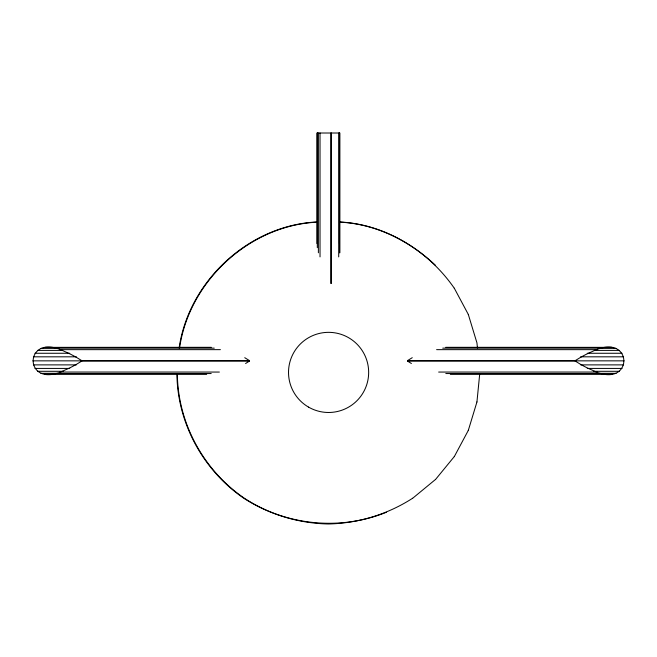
<?xml version="1.0" encoding="UTF-8"?>
<svg xmlns="http://www.w3.org/2000/svg" width="657" height="657" viewBox="0 0 657 657"><rect width="100%" height="100%" fill="white"/><g stroke="black" fill="none" stroke-linecap="round" stroke-linejoin="round"><path stroke-width="0.99" d="M179.131 347.947C188.863 280.933 249.167 225.088 317.06 221.951M179.558 347.972C189.273 281.048 249.504 225.285 317.306 222.165M476.933 401.985L479.659 374.449M249.397 361.136L81.632 361.136L76.976 364.011A1703.921 366.121 90 0 1 64.78 370.137C22.625 391.4 22.625 330.307 64.78 351.561A1703.921 366.121 -90 0 1 76.976 357.695L81.632 360.562L249.397 360.562L249.397 361.136L245.587 363.502M407.603 361.136L575.368 361.136L580.024 364.011A1703.921 366.121 -90 0 0 592.22 370.137C634.375 391.4 634.375 330.307 592.22 351.561A1703.921 366.121 90 0 0 580.024 357.695L575.368 360.562L407.603 360.562L407.603 361.136L411.413 363.502M468.301 430.417L476.949 401.936M454.299 456.615L468.342 430.335M435.451 479.585L454.357 456.5M412.481 498.433L435.534 479.438M407.603 360.562L412.259 357.695M412.596 498.261C387.408 514.488 358.221 523.333 328.278 523.982C298.385 523.333 269.28 514.505 244.067 498.433C203.522 470.765 177.554 423.65 176.922 374.449M386.431 512.246C340.269 530.963 286.033 525.625 244.42 498.261C203.908 470.65 177.981 423.576 177.357 374.449M45.046 347.364L211.332 347.323M445.668 347.323L611.954 347.364M54.695 348.153L214.272 348.153M442.728 348.153L602.305 348.153M40.923 348.382L56.264 348.382M600.736 348.382L616.077 348.382M59.795 349.647L220.399 349.647M436.601 349.647L597.205 349.647M37.506 350.395L62.062 350.395M594.938 350.395L619.494 350.395M34.961 353.269L69.741 353.269M587.259 353.269L622.039 353.269M33.384 356.817L76.343 356.817M580.657 356.817L623.616 356.817M32.85 360.849L81.953 360.849M575.047 360.849L624.15 360.849M33.384 364.881L76.343 364.881M580.657 364.881L623.616 364.881M34.961 368.429L69.741 368.429M587.259 368.429L622.039 368.429M37.506 371.304L63.08 371.304M593.92 371.304L619.494 371.304M59.795 372.059L219.372 372.059M438.654 372.059L597.205 372.059M40.923 373.316L57.29 373.316M599.71 373.316L616.077 373.316M54.695 373.546L211.201 373.546M445.799 373.546L602.305 373.546M45.046 374.342L206.676 374.342M450.324 374.342L611.954 374.342M339.488 221.951C385.569 224.177 428.38 250.703 454.357 288.324M339.71 222.165C375.722 223.75 409.598 240.873 435.534 265.387M244.741 357.695L249.397 360.562M454.299 288.209L468.342 314.489M468.301 314.407L476.949 342.888L477.45 347.972M575.368 360.562L575.368 361.136M339.841 252.789L339.841 133.01L316.97 133.01L316.97 243.575M339.546 133.01L339.546 252.789M339.447 133.01L339.447 243.575M338.7 133.01L338.7 256.887M331.309 133.01L331.309 283.504M330.832 133.01L330.832 283.504M320.025 133.01L320.025 256.887M318.382 133.01L318.382 252.789M317.503 133.01L317.503 243.575M317.306 133.01L317.306 247.673M81.632 360.562L81.632 361.136M308.56 407.11A40.061 40.061 0 0 0 368.659 372.412A40.061 40.061 0 0 0 308.56 337.714A40.061 40.061 0 0 0 308.56 407.11"/></g></svg>
